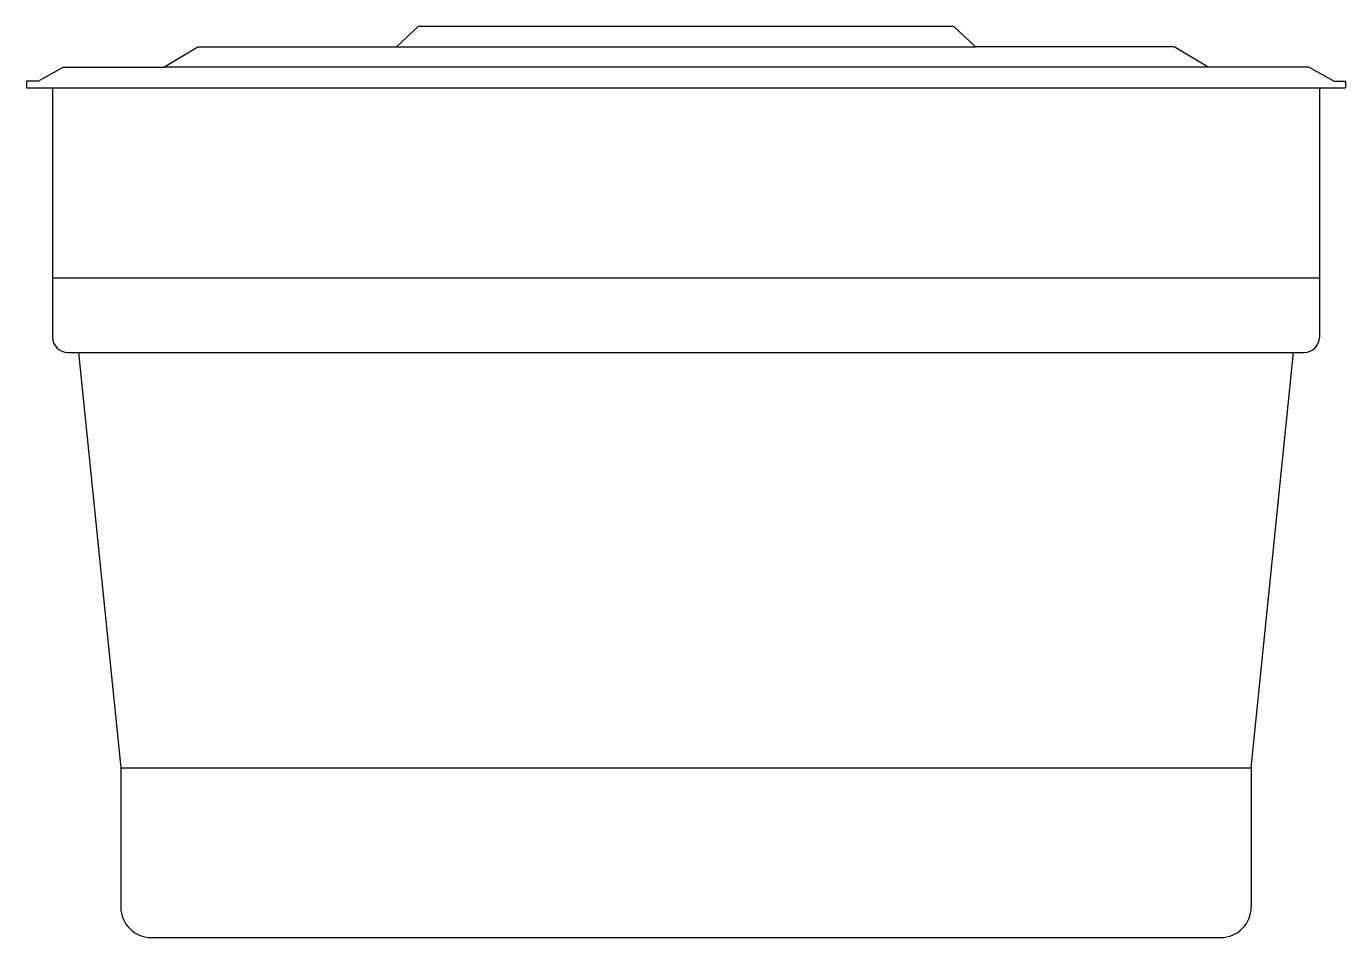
# Model space of a CAD drawing. Header units: millimetres. Extents: x -10140.936 to -10140.076, y -176.969 to -176.375.
import ezdxf

# ---------------------------------------------------------------- set-up
doc = ezdxf.new("R2010")
doc.units = ezdxf.units.MM
doc.layers.add('Tub_água_reservatórios', color=3, linetype='Continuous')

msp = doc.modelspace()

# ---------------------------------------------------------------- linework, layer by layer
at = {"layer": 'Tub_água_reservatórios'}
for p, q in [((-10140.6951, -176.38818), (-10140.68109, -176.37485)), ((-10140.33177, -176.37485), (-10140.68109, -176.37485)), ((-10140.31775, -176.38818), (-10140.33177, -176.37485)), ((-10140.84676, -176.40152), (-10140.82474, -176.38818)), ((-10140.82474, -176.38818), (-10140.6951, -176.38818)), ((-10140.18811, -176.38818), (-10140.31775, -176.38818)), ((-10140.16609, -176.40152), (-10140.18811, -176.38818)), ((-10140.92883, -176.41047), (-10140.91235, -176.40152)), ((-10140.91235, -176.40152), (-10140.84676, -176.40152)), ((-10140.10051, -176.40152), (-10140.16609, -176.40152)), ((-10140.08402, -176.41047), (-10140.10051, -176.40152)), ((-10140.92883, -176.41047), (-10140.93643, -176.41047)), ((-10140.93643, -176.41047), (-10140.93643, -176.41485)), ((-10140.08402, -176.41047), (-10140.07643, -176.41047)), ((-10140.07643, -176.41047), (-10140.07643, -176.41485)), ((-10140.93643, -176.41485), (-10140.07643, -176.41485)), ((-10140.91943, -176.41485), (-10140.91943, -176.57736)), ((-10140.09343, -176.41485), (-10140.09343, -176.57736)), ((-10140.90248, -176.58736), (-10140.87493, -176.85814)), ((-10140.13793, -176.85814), (-10140.11038, -176.58736)), ((-10140.87493, -176.85814), (-10140.87493, -176.94885)), ((-10140.13793, -176.85814), (-10140.13793, -176.94885)), ((-10140.85493, -176.96885), (-10140.15793, -176.96885))]:
    msp.add_line(p, q, dxfattribs=at)
at = {"layer": 'Tub_água_reservatórios', "color": 1}
for p, q in [((-10140.6951, -176.38818), (-10140.31775, -176.38818)), ((-10140.16609, -176.40152), (-10140.84676, -176.40152))]:
    msp.add_line(p, q, dxfattribs=at)
at = {"layer": 'Tub_água_reservatórios', "color": 2}
for p, q in [((-10140.91943, -176.53877), (-10140.09343, -176.53877)), ((-10140.90943, -176.58736), (-10140.10343, -176.58736)), ((-10140.87493, -176.85814), (-10140.13793, -176.85814))]:
    msp.add_line(p, q, dxfattribs=at)
at = {"layer": 'Tub_água_reservatórios'}
for centre, radius, start, end in [((-10140.90943, -176.57736), 0.01, 180, 270), ((-10140.10343, -176.57736), 0.01, 270, 0), ((-10140.85493, -176.94885), 0.02, 180, 270), ((-10140.15793, -176.94885), 0.02, 270, 0)]:
    msp.add_arc(centre, radius, start, end, dxfattribs=at)

doc.saveas('drawing.dxf')
